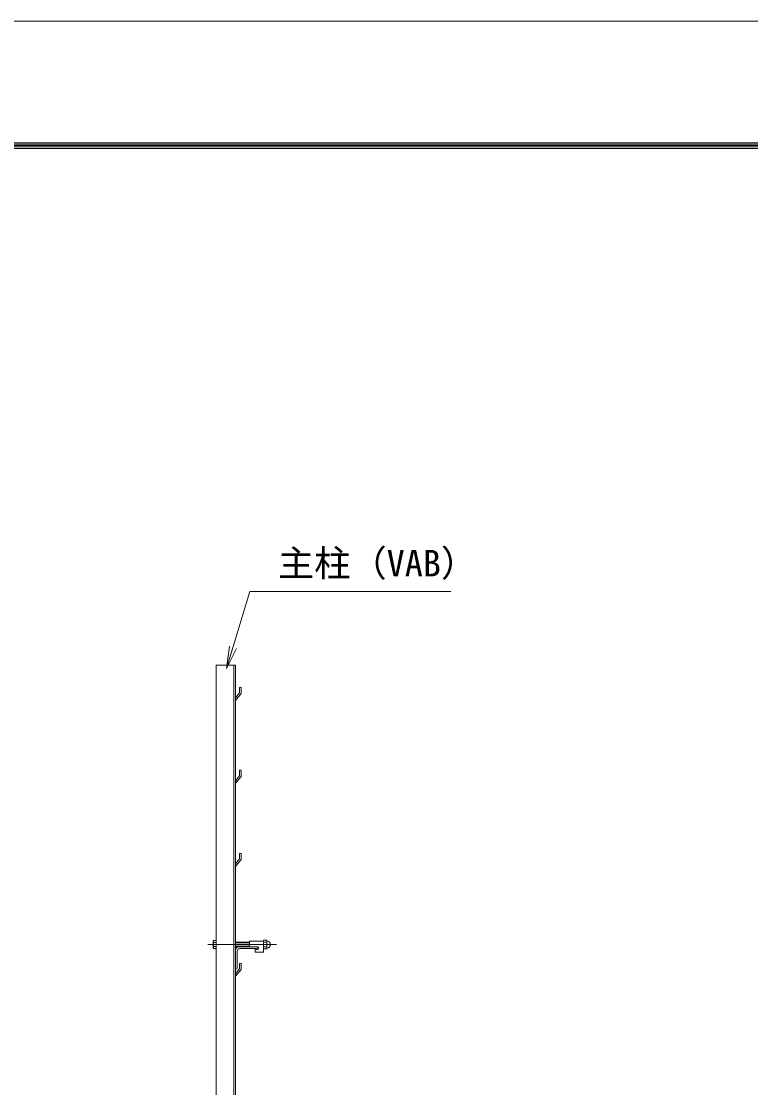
# Model space of a CAD drawing. Units: millimetres, scale not verified. Extents: x -4200 to 4200, y -2970 to 2970.
# Drawn here: x -289 to 1031, y 1039 to 2970 of the extents above; entities that cross this region are included whole.
import ezdxf
from ezdxf.enums import TextEntityAlignment as Align

# ---------------------------------------------------------------- set-up
doc = ezdxf.new("R2010")
doc.units = ezdxf.units.MM
doc.header["$LTSCALE"] = 10
doc.linetypes.add('USER1', pattern=[50.8, 31.75, -6.35, 6.35, -6.35])
for name, color, linetype, lineweight in [('0-0_D-STR1', 1, 'Continuous', 18), ('0-1_D-BMK', 2, 'USER1', 13), ('0-6_D-STR3', 3, 'Continuous', 13), ('0-7_D-STR-TXT', 7, 'Continuous', 13), ('0-8_0', 7, 'Continuous', 18), ('0-B_D-TTL', 7, 'Continuous', 18)]:
    doc.layers.add(name, color=color, linetype=linetype, lineweight=lineweight)
doc.styles.add('ＭＳ ゴシック', font='')
doc.styles.get('ＭＳ ゴシック').set_extended_font_data('MS Gothic')

# ---------------------------------------------------------------- blocks, each defined once
blk = doc.blocks.new('_Open')
at = {"layer": '0-8_0'}
blk.add_line((-10, 1.667), (0, 0), dxfattribs=at)
blk.add_lwpolyline([(-10, -1.667), (0, 0), (-10, 0)], dxfattribs=at)

msp = doc.modelspace()

# ---------------------------------------------------------------- linework, layer by layer
at = {"layer": '0-0_D-STR1'}
for p, q in [((99.03, 1803.92), (64.03, 1803.92)), ((64.03, -111.08), (64.03, 1803.92)), ((96.03, -111.08), (96.03, 1803.92)), ((99.03, -111.08), (99.03, 1803.92)), ((106.03, 1763.8), (106.03, 1753.92)), ((106.03, 1763.8), (109.03, 1763.8)), ((109.03, 1763.8), (109.03, 1752.8)), ((106.03, 1753.92), (99.03, 1744.87)), ((109.03, 1752.8), (99.03, 1740.3)), ((99.03, 1744.87), (99.03, 1740.3)), ((106.03, 1603.92), (99.03, 1594.87)), ((109.03, 1602.8), (99.03, 1590.3)), ((106.03, 1613.8), (106.03, 1603.92)), ((106.03, 1613.8), (109.03, 1613.8)), ((109.03, 1613.8), (109.03, 1602.8)), ((99.03, 1594.87), (99.03, 1590.3)), ((106.03, 1453.42), (99.03, 1444.37)), ((109.03, 1452.3), (99.03, 1439.8)), ((106.03, 1463.3), (109.03, 1463.3)), ((106.03, 1463.3), (106.03, 1453.42)), ((109.03, 1463.3), (109.03, 1452.3)), ((99.03, 1444.37), (99.03, 1439.8)), ((139.03, 1293.92), (104.03, 1293.92)), ((139.03, 1292.92), (139.03, 1293.92)), ((99.03, 1288.92), (99.03, 1253.92)), ((102.03, 1286.42), (102.03, 1255.92)), ((137.03, 1290.92), (106.53, 1290.92)), ((106.03, 1264.3), (109.03, 1264.3)), ((106.03, 1264.3), (106.03, 1254.42)), ((109.03, 1264.3), (109.03, 1253.3)), ((106.03, 1254.42), (99.03, 1245.37)), ((100.03, 1253.92), (99.03, 1253.92)), ((109.03, 1253.3), (99.03, 1240.8)), ((99.03, 1245.37), (99.03, 1240.8))]:
    msp.add_line(p, q, dxfattribs=at)
for centre, radius, start, end in [((104.03, 1288.92), 5, 90, 180), ((106.53, 1286.42), 4.5, 90, 180), ((137.03, 1292.92), 2, 270, 0), ((100.03, 1255.92), 2, 270, 0)]:
    msp.add_arc(centre, radius, start, end, dxfattribs=at)
at = {"layer": '0-1_D-BMK'}
msp.add_line((173.26, 1298.42), (49.03, 1298.42), dxfattribs=at)
at = {"layer": '0-6_D-STR3'}
for p, q in [((58.73, 1304.72), (59.42, 1305.92)), ((58.73, 1304.72), (58.73, 1292.12)), ((64.03, 1305.92), (59.42, 1305.92)), ((64.03, 1302.17), (59.42, 1302.17)), ((64.03, 1294.66), (59.42, 1294.66)), ((64.03, 1305.92), (64.03, 1290.91)), ((99.03, 1302.42), (124.28, 1302.42)), ((99.03, 1301.67), (124.28, 1301.67)), ((99.03, 1295.17), (124.28, 1295.17)), ((99.03, 1294.42), (124.28, 1294.42)), ((124.28, 1304.42), (124.28, 1293.92)), ((149.28, 1304.42), (124.28, 1304.42)), ((139.03, 1293.92), (124.28, 1293.92)), ((149.28, 1304.65), (149.28, 1292.31)), ((149.28, 1304.65), (149.28, 1292.31)), ((149.28, 1304.42), (149.28, 1284.42)), ((150.28, 1306.52), (154.78, 1306.52)), ((154.78, 1302.47), (150.28, 1302.47)), ((154.78, 1294.37), (150.28, 1294.37)), ((155.78, 1304.65), (155.78, 1292.31)), ((155.78, 1304.65), (155.78, 1292.31)), ((58.73, 1292.12), (59.42, 1290.91)), ((64.03, 1290.91), (59.42, 1290.91)), ((134.28, 1289.42), (134.28, 1284.42)), ((139.03, 1289.42), (134.28, 1289.42)), ((149.28, 1284.42), (134.28, 1284.42)), ((150.28, 1290.32), (154.78, 1290.32))]:
    msp.add_line(p, q, dxfattribs=at)
for centre, radius, start, end in [((71.26, 1298.42), 12.42, 162.4121, 197.5879), ((62.17, 1304.05), 3.32, 145.61585, 214.38415), ((62.17, 1292.79), 3.32, 145.61585, 214.38415), ((139.03, 1291.67), 2.25, 270, 90), ((151.82, 1304.49), 2.54, 127.21089, 232.78911), ((157.98, 1298.42), 8.7, 152.26063, 207.73937), ((151.83, 1292.34), 2.55, 127.42505, 232.57495), ((153.24, 1304.49), 2.54, 307.21089, 52.78911), ((147.08, 1298.42), 8.7, 332.26063, 27.73937), ((153.23, 1292.34), 2.55, 307.42505, 52.57495), ((156.15, 1305.36), 0.5, 189.83916, 262.83194), ((155.28, 1298.42), 6.5, 277.16806, 82.83194), ((156.15, 1291.47), 0.5, 97.16806, 163.42019)]:
    msp.add_arc(centre, radius, start, end, dxfattribs=at)
at = {"layer": '0-7_D-STR-TXT'}
msp.add_lwpolyline([(488.7, 1937.8), (124.83, 1937.8), (83.14, 1800.13)], dxfattribs=at)
at = {"layer": '0-B_D-TTL', "color": 2}
msp.add_lwpolyline([(-4200, 2970), (4200, 2970), (4200, -2970), (-4200, -2970)], close=True, dxfattribs=at)
at = {"layer": '0-B_D-TTL'}
for points in [[(-3930, 2750), (3930, 2750), (3930, -2750), (-3930, -2750)], [(-3927.5, 2747.5), (3927.5, 2747.5), (3927.5, -2747.5), (-3927.5, -2747.5)], [(-3925, 2745), (3925, 2745), (3925, -2745), (-3925, -2745)], [(-3922.5, 2742.5), (3922.5, 2742.5), (3922.5, -2742.5), (-3922.5, -2742.5)], [(-3920, 2740), (3920, 2740), (3920, -2740), (-3920, -2740)]]:
    msp.add_lwpolyline(points, close=True, dxfattribs=at)

# ---------------------------------------------------------------- block references
at = {"layer": '0-7_D-STR-TXT', "xscale": 4, "yscale": 4, "rotation": 253.14944}
msp.add_blockref('_Open', (82.56, 1798.22), dxfattribs=at)

# ---------------------------------------------------------------- texts
at = {"layer": '0-7_D-STR-TXT', "style": 'ＭＳ ゴシック'}
msp.add_text('主柱（VAB）', height=48.09, dxfattribs=at).set_placement((175.76, 1950.38), align=Align.BOTTOM_LEFT)

doc.saveas('drawing.dxf')
